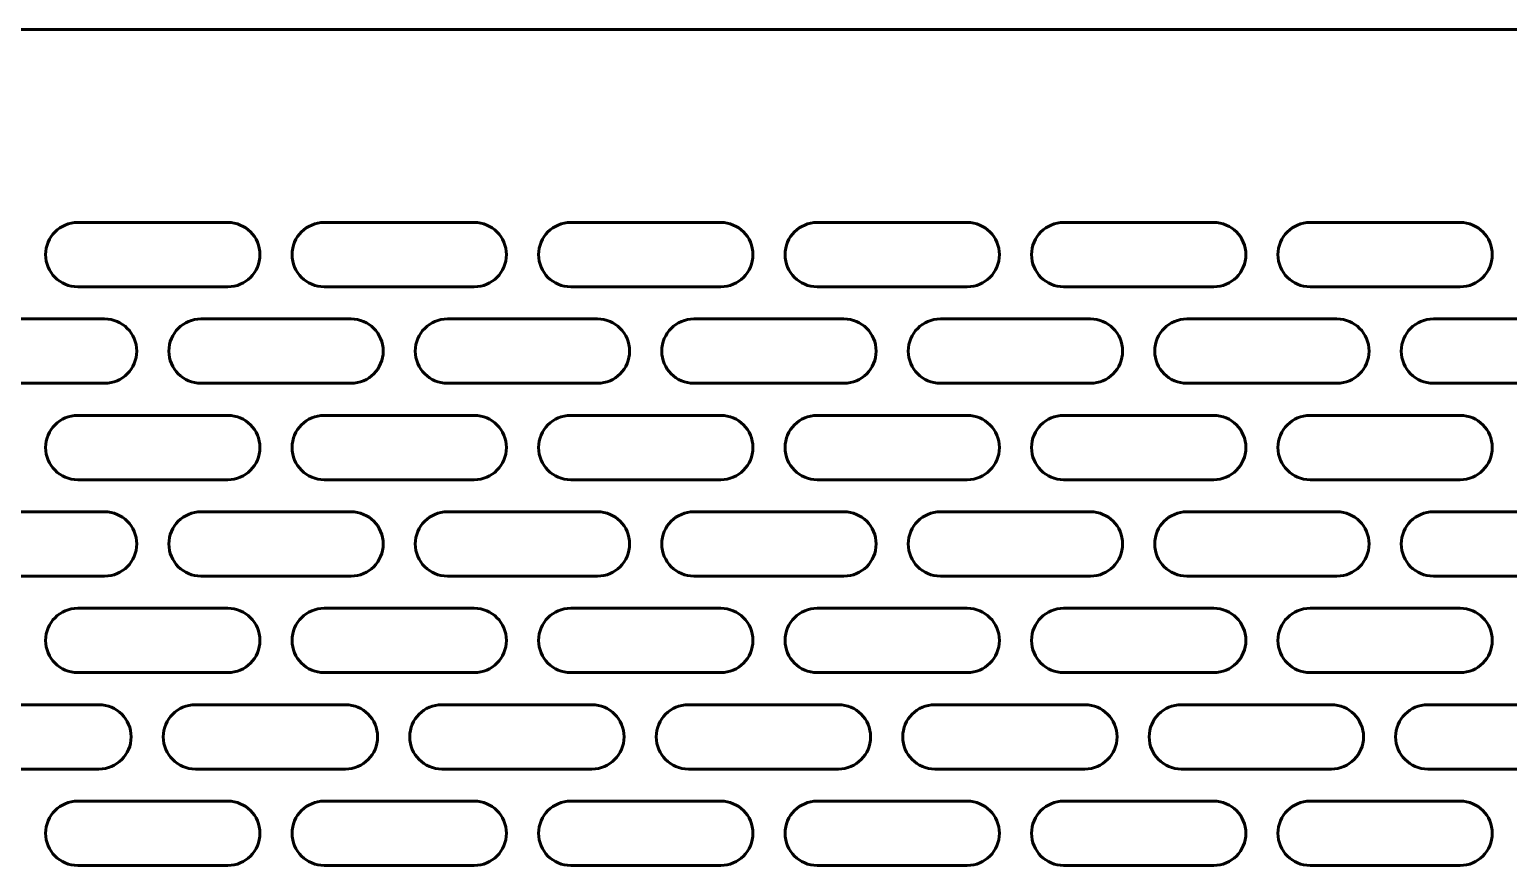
# Model space of a CAD drawing. Header units: millimetres. Extents: x -218 to 987, y 3 to 153.
# Drawn here: x 73.9 to 211.9, y 74.8 to 152.8 of the extents above; entities that cross this region are included whole.
import ezdxf

# ---------------------------------------------------------------- set-up
doc = ezdxf.new("R2010")
doc.units = ezdxf.units.MM
doc.linetypes.add('K5LT_BASIC', pattern=[0])
doc.layers.add('Системный слой', color=7, linetype='Continuous')

# ---------------------------------------------------------------- blocks, each defined once
blk = doc.blocks.new('U0')
at = {"layer": 'Системный слой', "color": 5, "linetype": 'K5LT_BASIC', "lineweight": 60, "true_color": 0x0000ff}
blk.add_line((-218.12, 152.82), (986.88, 152.82), dxfattribs=at)
blk = doc.blocks.new('U19')
at = {"layer": 'Системный слой', "color": 5, "linetype": 'K5LT_BASIC', "lineweight": 60, "true_color": 0x0000ff}
for p, q in [((193.38, 134.82), (207.38, 134.82)), ((207.38, 128.82), (193.38, 128.82))]:
    blk.add_line(p, q, dxfattribs=at)
for centre, start, end in [((193.38, 131.82), 90, 270), ((207.38, 131.82), 270, 90)]:
    blk.add_arc(centre, 3, start, end, dxfattribs=at)
blk = doc.blocks.new('U20')
at = {"layer": 'Системный слой', "color": 5, "linetype": 'K5LT_BASIC', "lineweight": 60, "true_color": 0x0000ff}
for p, q in [((170.38, 134.82), (184.38, 134.82)), ((184.38, 128.82), (170.38, 128.82))]:
    blk.add_line(p, q, dxfattribs=at)
for centre, start, end in [((170.38, 131.82), 90, 270), ((184.38, 131.82), 270, 90)]:
    blk.add_arc(centre, 3, start, end, dxfattribs=at)
blk = doc.blocks.new('U21')
at = {"layer": 'Системный слой', "color": 5, "linetype": 'K5LT_BASIC', "lineweight": 60, "true_color": 0x0000ff}
for p, q in [((147.38, 134.82), (161.38, 134.82)), ((161.38, 128.82), (147.38, 128.82))]:
    blk.add_line(p, q, dxfattribs=at)
for centre, start, end in [((147.38, 131.82), 90, 270), ((161.38, 131.82), 270, 90)]:
    blk.add_arc(centre, 3, start, end, dxfattribs=at)
blk = doc.blocks.new('U22')
at = {"layer": 'Системный слой', "color": 5, "linetype": 'K5LT_BASIC', "lineweight": 60, "true_color": 0x0000ff}
for p, q in [((124.38, 134.82), (138.38, 134.82)), ((138.38, 128.82), (124.38, 128.82))]:
    blk.add_line(p, q, dxfattribs=at)
for centre, start, end in [((124.38, 131.82), 90, 270), ((138.38, 131.82), 270, 90)]:
    blk.add_arc(centre, 3, start, end, dxfattribs=at)
blk = doc.blocks.new('U23')
at = {"layer": 'Системный слой', "color": 5, "linetype": 'K5LT_BASIC', "lineweight": 60, "true_color": 0x0000ff}
for p, q in [((101.38, 134.82), (115.38, 134.82)), ((115.38, 128.82), (101.38, 128.82))]:
    blk.add_line(p, q, dxfattribs=at)
for centre, start, end in [((101.38, 131.82), 90, 270), ((115.38, 131.82), 270, 90)]:
    blk.add_arc(centre, 3, start, end, dxfattribs=at)
blk = doc.blocks.new('U24')
at = {"layer": 'Системный слой', "color": 5, "linetype": 'K5LT_BASIC', "lineweight": 60, "true_color": 0x0000ff}
for p, q in [((78.38, 134.82), (92.38, 134.82)), ((92.38, 128.82), (78.38, 128.82))]:
    blk.add_line(p, q, dxfattribs=at)
for centre, start, end in [((78.38, 131.82), 90, 270), ((92.38, 131.82), 270, 90)]:
    blk.add_arc(centre, 3, start, end, dxfattribs=at)
blk = doc.blocks.new('U101')
at = {"layer": 'Системный слой', "color": 5, "linetype": 'K5LT_BASIC', "lineweight": 60, "true_color": 0x0000ff}
for p, q in [((204.36, 89.82), (218.36, 89.82)), ((218.36, 83.82), (204.36, 83.82))]:
    blk.add_line(p, q, dxfattribs=at)
for centre, start, end in [((204.36, 86.82), 90, 270), ((218.36, 86.82), 270, 90)]:
    blk.add_arc(centre, 3, start, end, dxfattribs=at)
blk = doc.blocks.new('U103')
at = {"layer": 'Системный слой', "color": 5, "linetype": 'K5LT_BASIC', "lineweight": 60, "true_color": 0x0000ff}
for p, q in [((204.88, 107.82), (218.88, 107.82)), ((218.88, 101.82), (204.88, 101.82))]:
    blk.add_line(p, q, dxfattribs=at)
for centre, start, end in [((204.88, 104.82), 90, 270), ((218.88, 104.82), 270, 90)]:
    blk.add_arc(centre, 3, start, end, dxfattribs=at)
blk = doc.blocks.new('U105')
at = {"layer": 'Системный слой', "color": 5, "linetype": 'K5LT_BASIC', "lineweight": 60, "true_color": 0x0000ff}
for p, q in [((204.88, 125.82), (218.88, 125.82)), ((218.88, 119.82), (204.88, 119.82))]:
    blk.add_line(p, q, dxfattribs=at)
for centre, start, end in [((204.88, 122.82), 90, 270), ((218.88, 122.82), 270, 90)]:
    blk.add_arc(centre, 3, start, end, dxfattribs=at)
blk = doc.blocks.new('U106')
at = {"layer": 'Системный слой', "color": 5, "linetype": 'K5LT_BASIC', "lineweight": 60, "true_color": 0x0000ff}
for p, q in [((193.38, 80.82), (207.38, 80.82)), ((207.38, 74.82), (193.38, 74.82))]:
    blk.add_line(p, q, dxfattribs=at)
for centre, start, end in [((193.38, 77.82), 90, 270), ((207.38, 77.82), 270, 90)]:
    blk.add_arc(centre, 3, start, end, dxfattribs=at)
blk = doc.blocks.new('U107')
at = {"layer": 'Системный слой', "color": 5, "linetype": 'K5LT_BASIC', "lineweight": 60, "true_color": 0x0000ff}
for p, q in [((193.38, 98.82), (207.38, 98.82)), ((207.38, 92.82), (193.38, 92.82))]:
    blk.add_line(p, q, dxfattribs=at)
for centre, start, end in [((193.38, 95.82), 90, 270), ((207.38, 95.82), 270, 90)]:
    blk.add_arc(centre, 3, start, end, dxfattribs=at)
blk = doc.blocks.new('U108')
at = {"layer": 'Системный слой', "color": 5, "linetype": 'K5LT_BASIC', "lineweight": 60, "true_color": 0x0000ff}
for p, q in [((193.38, 116.82), (207.38, 116.82)), ((207.38, 110.82), (193.38, 110.82))]:
    blk.add_line(p, q, dxfattribs=at)
for centre, start, end in [((193.38, 113.82), 90, 270), ((207.38, 113.82), 270, 90)]:
    blk.add_arc(centre, 3, start, end, dxfattribs=at)
blk = doc.blocks.new('U109')
at = {"layer": 'Системный слой', "color": 5, "linetype": 'K5LT_BASIC', "lineweight": 60, "true_color": 0x0000ff}
for p, q in [((193.38, 80.82), (207.38, 80.82)), ((207.38, 74.82), (193.38, 74.82))]:
    blk.add_line(p, q, dxfattribs=at)
for centre, start, end in [((193.38, 77.82), 90, 270), ((207.38, 77.82), 270, 90)]:
    blk.add_arc(centre, 3, start, end, dxfattribs=at)
blk = doc.blocks.new('U110')
at = {"layer": 'Системный слой', "color": 5, "linetype": 'K5LT_BASIC', "lineweight": 60, "true_color": 0x0000ff}
for p, q in [((181.36, 89.82), (195.36, 89.82)), ((195.36, 83.82), (181.36, 83.82))]:
    blk.add_line(p, q, dxfattribs=at)
for centre, start, end in [((181.36, 86.82), 90, 270), ((195.36, 86.82), 270, 90)]:
    blk.add_arc(centre, 3, start, end, dxfattribs=at)
blk = doc.blocks.new('U111')
at = {"layer": 'Системный слой', "color": 5, "linetype": 'K5LT_BASIC', "lineweight": 60, "true_color": 0x0000ff}
for p, q in [((193.38, 98.82), (207.38, 98.82)), ((207.38, 92.82), (193.38, 92.82))]:
    blk.add_line(p, q, dxfattribs=at)
for centre, start, end in [((193.38, 95.82), 90, 270), ((207.38, 95.82), 270, 90)]:
    blk.add_arc(centre, 3, start, end, dxfattribs=at)
blk = doc.blocks.new('U112')
at = {"layer": 'Системный слой', "color": 5, "linetype": 'K5LT_BASIC', "lineweight": 60, "true_color": 0x0000ff}
for p, q in [((181.88, 107.82), (195.88, 107.82)), ((195.88, 101.82), (181.88, 101.82))]:
    blk.add_line(p, q, dxfattribs=at)
for centre, start, end in [((181.88, 104.82), 90, 270), ((195.88, 104.82), 270, 90)]:
    blk.add_arc(centre, 3, start, end, dxfattribs=at)
blk = doc.blocks.new('U113')
at = {"layer": 'Системный слой', "color": 5, "linetype": 'K5LT_BASIC', "lineweight": 60, "true_color": 0x0000ff}
for p, q in [((193.38, 116.82), (207.38, 116.82)), ((207.38, 110.82), (193.38, 110.82))]:
    blk.add_line(p, q, dxfattribs=at)
for centre, start, end in [((193.38, 113.82), 90, 270), ((207.38, 113.82), 270, 90)]:
    blk.add_arc(centre, 3, start, end, dxfattribs=at)
blk = doc.blocks.new('U114')
at = {"layer": 'Системный слой', "color": 5, "linetype": 'K5LT_BASIC', "lineweight": 60, "true_color": 0x0000ff}
for p, q in [((181.88, 125.82), (195.88, 125.82)), ((195.88, 119.82), (181.88, 119.82))]:
    blk.add_line(p, q, dxfattribs=at)
for centre, start, end in [((181.88, 122.82), 90, 270), ((195.88, 122.82), 270, 90)]:
    blk.add_arc(centre, 3, start, end, dxfattribs=at)
blk = doc.blocks.new('U115')
at = {"layer": 'Системный слой', "color": 5, "linetype": 'K5LT_BASIC', "lineweight": 60, "true_color": 0x0000ff}
for p, q in [((170.38, 80.82), (184.38, 80.82)), ((184.38, 74.82), (170.38, 74.82))]:
    blk.add_line(p, q, dxfattribs=at)
for centre, start, end in [((170.38, 77.82), 90, 270), ((184.38, 77.82), 270, 90)]:
    blk.add_arc(centre, 3, start, end, dxfattribs=at)
blk = doc.blocks.new('U116')
at = {"layer": 'Системный слой', "color": 5, "linetype": 'K5LT_BASIC', "lineweight": 60, "true_color": 0x0000ff}
for p, q in [((170.38, 98.82), (184.38, 98.82)), ((184.38, 92.82), (170.38, 92.82))]:
    blk.add_line(p, q, dxfattribs=at)
for centre, start, end in [((170.38, 95.82), 90, 270), ((184.38, 95.82), 270, 90)]:
    blk.add_arc(centre, 3, start, end, dxfattribs=at)
blk = doc.blocks.new('U117')
at = {"layer": 'Системный слой', "color": 5, "linetype": 'K5LT_BASIC', "lineweight": 60, "true_color": 0x0000ff}
for p, q in [((170.38, 116.82), (184.38, 116.82)), ((184.38, 110.82), (170.38, 110.82))]:
    blk.add_line(p, q, dxfattribs=at)
for centre, start, end in [((170.38, 113.82), 90, 270), ((184.38, 113.82), 270, 90)]:
    blk.add_arc(centre, 3, start, end, dxfattribs=at)
blk = doc.blocks.new('U118')
at = {"layer": 'Системный слой', "color": 5, "linetype": 'K5LT_BASIC', "lineweight": 60, "true_color": 0x0000ff}
for p, q in [((170.38, 80.82), (184.38, 80.82)), ((184.38, 74.82), (170.38, 74.82))]:
    blk.add_line(p, q, dxfattribs=at)
for centre, start, end in [((170.38, 77.82), 90, 270), ((184.38, 77.82), 270, 90)]:
    blk.add_arc(centre, 3, start, end, dxfattribs=at)
blk = doc.blocks.new('U119')
at = {"layer": 'Системный слой', "color": 5, "linetype": 'K5LT_BASIC', "lineweight": 60, "true_color": 0x0000ff}
for p, q in [((158.36, 89.82), (172.36, 89.82)), ((172.36, 83.82), (158.36, 83.82))]:
    blk.add_line(p, q, dxfattribs=at)
for centre, start, end in [((158.36, 86.82), 90, 270), ((172.36, 86.82), 270, 90)]:
    blk.add_arc(centre, 3, start, end, dxfattribs=at)
blk = doc.blocks.new('U120')
at = {"layer": 'Системный слой', "color": 5, "linetype": 'K5LT_BASIC', "lineweight": 60, "true_color": 0x0000ff}
for p, q in [((170.38, 98.82), (184.38, 98.82)), ((184.38, 92.82), (170.38, 92.82))]:
    blk.add_line(p, q, dxfattribs=at)
for centre, start, end in [((170.38, 95.82), 90, 270), ((184.38, 95.82), 270, 90)]:
    blk.add_arc(centre, 3, start, end, dxfattribs=at)
blk = doc.blocks.new('U121')
at = {"layer": 'Системный слой', "color": 5, "linetype": 'K5LT_BASIC', "lineweight": 60, "true_color": 0x0000ff}
for p, q in [((158.88, 107.82), (172.88, 107.82)), ((172.88, 101.82), (158.88, 101.82))]:
    blk.add_line(p, q, dxfattribs=at)
for centre, start, end in [((158.88, 104.82), 90, 270), ((172.88, 104.82), 270, 90)]:
    blk.add_arc(centre, 3, start, end, dxfattribs=at)
blk = doc.blocks.new('U122')
at = {"layer": 'Системный слой', "color": 5, "linetype": 'K5LT_BASIC', "lineweight": 60, "true_color": 0x0000ff}
for p, q in [((170.38, 116.82), (184.38, 116.82)), ((184.38, 110.82), (170.38, 110.82))]:
    blk.add_line(p, q, dxfattribs=at)
for centre, start, end in [((170.38, 113.82), 90, 270), ((184.38, 113.82), 270, 90)]:
    blk.add_arc(centre, 3, start, end, dxfattribs=at)
blk = doc.blocks.new('U123')
at = {"layer": 'Системный слой', "color": 5, "linetype": 'K5LT_BASIC', "lineweight": 60, "true_color": 0x0000ff}
for p, q in [((158.88, 125.82), (172.88, 125.82)), ((172.88, 119.82), (158.88, 119.82))]:
    blk.add_line(p, q, dxfattribs=at)
for centre, start, end in [((158.88, 122.82), 90, 270), ((172.88, 122.82), 270, 90)]:
    blk.add_arc(centre, 3, start, end, dxfattribs=at)
blk = doc.blocks.new('U124')
at = {"layer": 'Системный слой', "color": 5, "linetype": 'K5LT_BASIC', "lineweight": 60, "true_color": 0x0000ff}
for p, q in [((147.38, 80.82), (161.38, 80.82)), ((161.38, 74.82), (147.38, 74.82))]:
    blk.add_line(p, q, dxfattribs=at)
for centre, start, end in [((147.38, 77.82), 90, 270), ((161.38, 77.82), 270, 90)]:
    blk.add_arc(centre, 3, start, end, dxfattribs=at)
blk = doc.blocks.new('U125')
at = {"layer": 'Системный слой', "color": 5, "linetype": 'K5LT_BASIC', "lineweight": 60, "true_color": 0x0000ff}
for p, q in [((147.38, 98.82), (161.38, 98.82)), ((161.38, 92.82), (147.38, 92.82))]:
    blk.add_line(p, q, dxfattribs=at)
for centre, start, end in [((147.38, 95.82), 90, 270), ((161.38, 95.82), 270, 90)]:
    blk.add_arc(centre, 3, start, end, dxfattribs=at)
blk = doc.blocks.new('U126')
at = {"layer": 'Системный слой', "color": 5, "linetype": 'K5LT_BASIC', "lineweight": 60, "true_color": 0x0000ff}
for p, q in [((147.38, 116.82), (161.38, 116.82)), ((161.38, 110.82), (147.38, 110.82))]:
    blk.add_line(p, q, dxfattribs=at)
for centre, start, end in [((147.38, 113.82), 90, 270), ((161.38, 113.82), 270, 90)]:
    blk.add_arc(centre, 3, start, end, dxfattribs=at)
blk = doc.blocks.new('U127')
at = {"layer": 'Системный слой', "color": 5, "linetype": 'K5LT_BASIC', "lineweight": 60, "true_color": 0x0000ff}
for p, q in [((147.38, 80.82), (161.38, 80.82)), ((161.38, 74.82), (147.38, 74.82))]:
    blk.add_line(p, q, dxfattribs=at)
for centre, start, end in [((147.38, 77.82), 90, 270), ((161.38, 77.82), 270, 90)]:
    blk.add_arc(centre, 3, start, end, dxfattribs=at)
blk = doc.blocks.new('U128')
at = {"layer": 'Системный слой', "color": 5, "linetype": 'K5LT_BASIC', "lineweight": 60, "true_color": 0x0000ff}
for p, q in [((135.36, 89.82), (149.36, 89.82)), ((149.36, 83.82), (135.36, 83.82))]:
    blk.add_line(p, q, dxfattribs=at)
for centre, start, end in [((135.36, 86.82), 90, 270), ((149.36, 86.82), 270, 90)]:
    blk.add_arc(centre, 3, start, end, dxfattribs=at)
blk = doc.blocks.new('U129')
at = {"layer": 'Системный слой', "color": 5, "linetype": 'K5LT_BASIC', "lineweight": 60, "true_color": 0x0000ff}
for p, q in [((147.38, 98.82), (161.38, 98.82)), ((161.38, 92.82), (147.38, 92.82))]:
    blk.add_line(p, q, dxfattribs=at)
for centre, start, end in [((147.38, 95.82), 90, 270), ((161.38, 95.82), 270, 90)]:
    blk.add_arc(centre, 3, start, end, dxfattribs=at)
blk = doc.blocks.new('U130')
at = {"layer": 'Системный слой', "color": 5, "linetype": 'K5LT_BASIC', "lineweight": 60, "true_color": 0x0000ff}
for p, q in [((135.88, 107.82), (149.88, 107.82)), ((149.88, 101.82), (135.88, 101.82))]:
    blk.add_line(p, q, dxfattribs=at)
for centre, start, end in [((135.88, 104.82), 90, 270), ((149.88, 104.82), 270, 90)]:
    blk.add_arc(centre, 3, start, end, dxfattribs=at)
blk = doc.blocks.new('U131')
at = {"layer": 'Системный слой', "color": 5, "linetype": 'K5LT_BASIC', "lineweight": 60, "true_color": 0x0000ff}
for p, q in [((147.38, 116.82), (161.38, 116.82)), ((161.38, 110.82), (147.38, 110.82))]:
    blk.add_line(p, q, dxfattribs=at)
for centre, start, end in [((147.38, 113.82), 90, 270), ((161.38, 113.82), 270, 90)]:
    blk.add_arc(centre, 3, start, end, dxfattribs=at)
blk = doc.blocks.new('U132')
at = {"layer": 'Системный слой', "color": 5, "linetype": 'K5LT_BASIC', "lineweight": 60, "true_color": 0x0000ff}
for p, q in [((135.88, 125.82), (149.88, 125.82)), ((149.88, 119.82), (135.88, 119.82))]:
    blk.add_line(p, q, dxfattribs=at)
for centre, start, end in [((135.88, 122.82), 90, 270), ((149.88, 122.82), 270, 90)]:
    blk.add_arc(centre, 3, start, end, dxfattribs=at)
blk = doc.blocks.new('U133')
at = {"layer": 'Системный слой', "color": 5, "linetype": 'K5LT_BASIC', "lineweight": 60, "true_color": 0x0000ff}
for p, q in [((124.38, 80.82), (138.38, 80.82)), ((138.38, 74.82), (124.38, 74.82))]:
    blk.add_line(p, q, dxfattribs=at)
for centre, start, end in [((124.38, 77.82), 90, 270), ((138.38, 77.82), 270, 90)]:
    blk.add_arc(centre, 3, start, end, dxfattribs=at)
blk = doc.blocks.new('U134')
at = {"layer": 'Системный слой', "color": 5, "linetype": 'K5LT_BASIC', "lineweight": 60, "true_color": 0x0000ff}
for p, q in [((124.38, 98.82), (138.38, 98.82)), ((138.38, 92.82), (124.38, 92.82))]:
    blk.add_line(p, q, dxfattribs=at)
for centre, start, end in [((124.38, 95.82), 90, 270), ((138.38, 95.82), 270, 90)]:
    blk.add_arc(centre, 3, start, end, dxfattribs=at)
blk = doc.blocks.new('U135')
at = {"layer": 'Системный слой', "color": 5, "linetype": 'K5LT_BASIC', "lineweight": 60, "true_color": 0x0000ff}
for p, q in [((124.38, 116.82), (138.38, 116.82)), ((138.38, 110.82), (124.38, 110.82))]:
    blk.add_line(p, q, dxfattribs=at)
for centre, start, end in [((124.38, 113.82), 90, 270), ((138.38, 113.82), 270, 90)]:
    blk.add_arc(centre, 3, start, end, dxfattribs=at)
blk = doc.blocks.new('U136')
at = {"layer": 'Системный слой', "color": 5, "linetype": 'K5LT_BASIC', "lineweight": 60, "true_color": 0x0000ff}
for p, q in [((124.38, 80.82), (138.38, 80.82)), ((138.38, 74.82), (124.38, 74.82))]:
    blk.add_line(p, q, dxfattribs=at)
for centre, start, end in [((124.38, 77.82), 90, 270), ((138.38, 77.82), 270, 90)]:
    blk.add_arc(centre, 3, start, end, dxfattribs=at)
blk = doc.blocks.new('U137')
at = {"layer": 'Системный слой', "color": 5, "linetype": 'K5LT_BASIC', "lineweight": 60, "true_color": 0x0000ff}
for p, q in [((112.36, 89.82), (126.36, 89.82)), ((126.36, 83.82), (112.36, 83.82))]:
    blk.add_line(p, q, dxfattribs=at)
for centre, start, end in [((112.36, 86.82), 90, 270), ((126.36, 86.82), 270, 90)]:
    blk.add_arc(centre, 3, start, end, dxfattribs=at)
blk = doc.blocks.new('U138')
at = {"layer": 'Системный слой', "color": 5, "linetype": 'K5LT_BASIC', "lineweight": 60, "true_color": 0x0000ff}
for p, q in [((124.38, 98.82), (138.38, 98.82)), ((138.38, 92.82), (124.38, 92.82))]:
    blk.add_line(p, q, dxfattribs=at)
for centre, start, end in [((124.38, 95.82), 90, 270), ((138.38, 95.82), 270, 90)]:
    blk.add_arc(centre, 3, start, end, dxfattribs=at)
blk = doc.blocks.new('U139')
at = {"layer": 'Системный слой', "color": 5, "linetype": 'K5LT_BASIC', "lineweight": 60, "true_color": 0x0000ff}
for p, q in [((112.88, 107.82), (126.88, 107.82)), ((126.88, 101.82), (112.88, 101.82))]:
    blk.add_line(p, q, dxfattribs=at)
for centre, start, end in [((112.88, 104.82), 90, 270), ((126.88, 104.82), 270, 90)]:
    blk.add_arc(centre, 3, start, end, dxfattribs=at)
blk = doc.blocks.new('U140')
at = {"layer": 'Системный слой', "color": 5, "linetype": 'K5LT_BASIC', "lineweight": 60, "true_color": 0x0000ff}
for p, q in [((124.38, 116.82), (138.38, 116.82)), ((138.38, 110.82), (124.38, 110.82))]:
    blk.add_line(p, q, dxfattribs=at)
for centre, start, end in [((124.38, 113.82), 90, 270), ((138.38, 113.82), 270, 90)]:
    blk.add_arc(centre, 3, start, end, dxfattribs=at)
blk = doc.blocks.new('U141')
at = {"layer": 'Системный слой', "color": 5, "linetype": 'K5LT_BASIC', "lineweight": 60, "true_color": 0x0000ff}
for p, q in [((112.88, 125.82), (126.88, 125.82)), ((126.88, 119.82), (112.88, 119.82))]:
    blk.add_line(p, q, dxfattribs=at)
for centre, start, end in [((112.88, 122.82), 90, 270), ((126.88, 122.82), 270, 90)]:
    blk.add_arc(centre, 3, start, end, dxfattribs=at)
blk = doc.blocks.new('U142')
at = {"layer": 'Системный слой', "color": 5, "linetype": 'K5LT_BASIC', "lineweight": 60, "true_color": 0x0000ff}
for p, q in [((101.38, 80.82), (115.38, 80.82)), ((115.38, 74.82), (101.38, 74.82))]:
    blk.add_line(p, q, dxfattribs=at)
for centre, start, end in [((101.38, 77.82), 90, 270), ((115.38, 77.82), 270, 90)]:
    blk.add_arc(centre, 3, start, end, dxfattribs=at)
blk = doc.blocks.new('U143')
at = {"layer": 'Системный слой', "color": 5, "linetype": 'K5LT_BASIC', "lineweight": 60, "true_color": 0x0000ff}
for p, q in [((101.38, 98.82), (115.38, 98.82)), ((115.38, 92.82), (101.38, 92.82))]:
    blk.add_line(p, q, dxfattribs=at)
for centre, start, end in [((101.38, 95.82), 90, 270), ((115.38, 95.82), 270, 90)]:
    blk.add_arc(centre, 3, start, end, dxfattribs=at)
blk = doc.blocks.new('U144')
at = {"layer": 'Системный слой', "color": 5, "linetype": 'K5LT_BASIC', "lineweight": 60, "true_color": 0x0000ff}
for p, q in [((101.38, 116.82), (115.38, 116.82)), ((115.38, 110.82), (101.38, 110.82))]:
    blk.add_line(p, q, dxfattribs=at)
for centre, start, end in [((101.38, 113.82), 90, 270), ((115.38, 113.82), 270, 90)]:
    blk.add_arc(centre, 3, start, end, dxfattribs=at)
blk = doc.blocks.new('U145')
at = {"layer": 'Системный слой', "color": 5, "linetype": 'K5LT_BASIC', "lineweight": 60, "true_color": 0x0000ff}
for p, q in [((101.38, 80.82), (115.38, 80.82)), ((115.38, 74.82), (101.38, 74.82))]:
    blk.add_line(p, q, dxfattribs=at)
for centre, start, end in [((101.38, 77.82), 90, 270), ((115.38, 77.82), 270, 90)]:
    blk.add_arc(centre, 3, start, end, dxfattribs=at)
blk = doc.blocks.new('U146')
at = {"layer": 'Системный слой', "color": 5, "linetype": 'K5LT_BASIC', "lineweight": 60, "true_color": 0x0000ff}
for p, q in [((89.36, 89.82), (103.36, 89.82)), ((103.36, 83.82), (89.36, 83.82))]:
    blk.add_line(p, q, dxfattribs=at)
for centre, start, end in [((89.36, 86.82), 90, 270), ((103.36, 86.82), 270, 90)]:
    blk.add_arc(centre, 3, start, end, dxfattribs=at)
blk = doc.blocks.new('U147')
at = {"layer": 'Системный слой', "color": 5, "linetype": 'K5LT_BASIC', "lineweight": 60, "true_color": 0x0000ff}
for p, q in [((101.38, 98.82), (115.38, 98.82)), ((115.38, 92.82), (101.38, 92.82))]:
    blk.add_line(p, q, dxfattribs=at)
for centre, start, end in [((101.38, 95.82), 90, 270), ((115.38, 95.82), 270, 90)]:
    blk.add_arc(centre, 3, start, end, dxfattribs=at)
blk = doc.blocks.new('U148')
at = {"layer": 'Системный слой', "color": 5, "linetype": 'K5LT_BASIC', "lineweight": 60, "true_color": 0x0000ff}
for p, q in [((89.88, 107.82), (103.88, 107.82)), ((103.88, 101.82), (89.88, 101.82))]:
    blk.add_line(p, q, dxfattribs=at)
for centre, start, end in [((89.88, 104.82), 90, 270), ((103.88, 104.82), 270, 90)]:
    blk.add_arc(centre, 3, start, end, dxfattribs=at)
blk = doc.blocks.new('U149')
at = {"layer": 'Системный слой', "color": 5, "linetype": 'K5LT_BASIC', "lineweight": 60, "true_color": 0x0000ff}
for p, q in [((101.38, 116.82), (115.38, 116.82)), ((115.38, 110.82), (101.38, 110.82))]:
    blk.add_line(p, q, dxfattribs=at)
for centre, start, end in [((101.38, 113.82), 90, 270), ((115.38, 113.82), 270, 90)]:
    blk.add_arc(centre, 3, start, end, dxfattribs=at)
blk = doc.blocks.new('U150')
at = {"layer": 'Системный слой', "color": 5, "linetype": 'K5LT_BASIC', "lineweight": 60, "true_color": 0x0000ff}
for p, q in [((89.88, 125.82), (103.88, 125.82)), ((103.88, 119.82), (89.88, 119.82))]:
    blk.add_line(p, q, dxfattribs=at)
for centre, start, end in [((89.88, 122.82), 90, 270), ((103.88, 122.82), 270, 90)]:
    blk.add_arc(centre, 3, start, end, dxfattribs=at)
blk = doc.blocks.new('U151')
at = {"layer": 'Системный слой', "color": 5, "linetype": 'K5LT_BASIC', "lineweight": 60, "true_color": 0x0000ff}
for p, q in [((78.38, 80.82), (92.38, 80.82)), ((92.38, 74.82), (78.38, 74.82))]:
    blk.add_line(p, q, dxfattribs=at)
for centre, start, end in [((78.38, 77.82), 90, 270), ((92.38, 77.82), 270, 90)]:
    blk.add_arc(centre, 3, start, end, dxfattribs=at)
blk = doc.blocks.new('U152')
at = {"layer": 'Системный слой', "color": 5, "linetype": 'K5LT_BASIC', "lineweight": 60, "true_color": 0x0000ff}
for p, q in [((78.38, 98.82), (92.38, 98.82)), ((92.38, 92.82), (78.38, 92.82))]:
    blk.add_line(p, q, dxfattribs=at)
for centre, start, end in [((78.38, 95.82), 90, 270), ((92.38, 95.82), 270, 90)]:
    blk.add_arc(centre, 3, start, end, dxfattribs=at)
blk = doc.blocks.new('U153')
at = {"layer": 'Системный слой', "color": 5, "linetype": 'K5LT_BASIC', "lineweight": 60, "true_color": 0x0000ff}
for p, q in [((78.38, 116.82), (92.38, 116.82)), ((92.38, 110.82), (78.38, 110.82))]:
    blk.add_line(p, q, dxfattribs=at)
for centre, start, end in [((78.38, 113.82), 90, 270), ((92.38, 113.82), 270, 90)]:
    blk.add_arc(centre, 3, start, end, dxfattribs=at)
blk = doc.blocks.new('U154')
at = {"layer": 'Системный слой', "color": 5, "linetype": 'K5LT_BASIC', "lineweight": 60, "true_color": 0x0000ff}
for p, q in [((78.38, 80.82), (92.38, 80.82)), ((92.38, 74.82), (78.38, 74.82))]:
    blk.add_line(p, q, dxfattribs=at)
for centre, start, end in [((78.38, 77.82), 90, 270), ((92.38, 77.82), 270, 90)]:
    blk.add_arc(centre, 3, start, end, dxfattribs=at)
blk = doc.blocks.new('U155')
at = {"layer": 'Системный слой', "color": 5, "linetype": 'K5LT_BASIC', "lineweight": 60, "true_color": 0x0000ff}
for p, q in [((66.36, 89.82), (80.36, 89.82)), ((80.36, 83.82), (66.36, 83.82))]:
    blk.add_line(p, q, dxfattribs=at)
for centre, start, end in [((66.36, 86.82), 90, 270), ((80.36, 86.82), 270, 90)]:
    blk.add_arc(centre, 3, start, end, dxfattribs=at)
blk = doc.blocks.new('U156')
at = {"layer": 'Системный слой', "color": 5, "linetype": 'K5LT_BASIC', "lineweight": 60, "true_color": 0x0000ff}
for p, q in [((78.38, 98.82), (92.38, 98.82)), ((92.38, 92.82), (78.38, 92.82))]:
    blk.add_line(p, q, dxfattribs=at)
for centre, start, end in [((78.38, 95.82), 90, 270), ((92.38, 95.82), 270, 90)]:
    blk.add_arc(centre, 3, start, end, dxfattribs=at)
blk = doc.blocks.new('U157')
at = {"layer": 'Системный слой', "color": 5, "linetype": 'K5LT_BASIC', "lineweight": 60, "true_color": 0x0000ff}
for p, q in [((66.88, 107.82), (80.88, 107.82)), ((80.88, 101.82), (66.88, 101.82))]:
    blk.add_line(p, q, dxfattribs=at)
for centre, start, end in [((66.88, 104.82), 90, 270), ((80.88, 104.82), 270, 90)]:
    blk.add_arc(centre, 3, start, end, dxfattribs=at)
blk = doc.blocks.new('U158')
at = {"layer": 'Системный слой', "color": 5, "linetype": 'K5LT_BASIC', "lineweight": 60, "true_color": 0x0000ff}
for p, q in [((78.38, 116.82), (92.38, 116.82)), ((92.38, 110.82), (78.38, 110.82))]:
    blk.add_line(p, q, dxfattribs=at)
for centre, start, end in [((78.38, 113.82), 90, 270), ((92.38, 113.82), 270, 90)]:
    blk.add_arc(centre, 3, start, end, dxfattribs=at)
blk = doc.blocks.new('U159')
at = {"layer": 'Системный слой', "color": 5, "linetype": 'K5LT_BASIC', "lineweight": 60, "true_color": 0x0000ff}
for p, q in [((66.88, 125.82), (80.88, 125.82)), ((80.88, 119.82), (66.88, 119.82))]:
    blk.add_line(p, q, dxfattribs=at)
for centre, start, end in [((66.88, 122.82), 90, 270), ((80.88, 122.82), 270, 90)]:
    blk.add_arc(centre, 3, start, end, dxfattribs=at)
blk = doc.blocks.new('U656')
at = {"layer": 'Системный слой', "color": 5, "linetype": 'K5LT_BASIC', "lineweight": 60, "true_color": 0x0000ff}
for p, q in [((207.38, 80.82), (193.38, 80.82)), ((193.38, 74.82), (207.38, 74.82))]:
    blk.add_line(p, q, dxfattribs=at)
for centre, start, end in [((193.38, 77.82), 90, 270), ((207.38, 77.82), 270, 90)]:
    blk.add_arc(centre, 3, start, end, dxfattribs=at)
blk = doc.blocks.new('U659')
at = {"layer": 'Системный слой', "color": 5, "linetype": 'K5LT_BASIC', "lineweight": 60, "true_color": 0x0000ff}
for p, q in [((207.38, 80.82), (193.38, 80.82)), ((193.38, 74.82), (207.38, 74.82))]:
    blk.add_line(p, q, dxfattribs=at)
for centre, start, end in [((193.38, 77.82), 90, 270), ((207.38, 77.82), 270, 90)]:
    blk.add_arc(centre, 3, start, end, dxfattribs=at)
blk = doc.blocks.new('U665')
at = {"layer": 'Системный слой', "color": 5, "linetype": 'K5LT_BASIC', "lineweight": 60, "true_color": 0x0000ff}
for p, q in [((184.38, 80.82), (170.38, 80.82)), ((170.38, 74.82), (184.38, 74.82))]:
    blk.add_line(p, q, dxfattribs=at)
for centre, start, end in [((170.38, 77.82), 90, 270), ((184.38, 77.82), 270, 90)]:
    blk.add_arc(centre, 3, start, end, dxfattribs=at)
blk = doc.blocks.new('U668')
at = {"layer": 'Системный слой', "color": 5, "linetype": 'K5LT_BASIC', "lineweight": 60, "true_color": 0x0000ff}
for p, q in [((184.38, 80.82), (170.38, 80.82)), ((170.38, 74.82), (184.38, 74.82))]:
    blk.add_line(p, q, dxfattribs=at)
for centre, start, end in [((170.38, 77.82), 90, 270), ((184.38, 77.82), 270, 90)]:
    blk.add_arc(centre, 3, start, end, dxfattribs=at)
blk = doc.blocks.new('U674')
at = {"layer": 'Системный слой', "color": 5, "linetype": 'K5LT_BASIC', "lineweight": 60, "true_color": 0x0000ff}
for p, q in [((161.38, 80.82), (147.38, 80.82)), ((147.38, 74.82), (161.38, 74.82))]:
    blk.add_line(p, q, dxfattribs=at)
for centre, start, end in [((147.38, 77.82), 90, 270), ((161.38, 77.82), 270, 90)]:
    blk.add_arc(centre, 3, start, end, dxfattribs=at)
blk = doc.blocks.new('U677')
at = {"layer": 'Системный слой', "color": 5, "linetype": 'K5LT_BASIC', "lineweight": 60, "true_color": 0x0000ff}
for p, q in [((161.38, 80.82), (147.38, 80.82)), ((147.38, 74.82), (161.38, 74.82))]:
    blk.add_line(p, q, dxfattribs=at)
for centre, start, end in [((147.38, 77.82), 90, 270), ((161.38, 77.82), 270, 90)]:
    blk.add_arc(centre, 3, start, end, dxfattribs=at)
blk = doc.blocks.new('U683')
at = {"layer": 'Системный слой', "color": 5, "linetype": 'K5LT_BASIC', "lineweight": 60, "true_color": 0x0000ff}
for p, q in [((138.38, 80.82), (124.38, 80.82)), ((124.38, 74.82), (138.38, 74.82))]:
    blk.add_line(p, q, dxfattribs=at)
for centre, start, end in [((124.38, 77.82), 90, 270), ((138.38, 77.82), 270, 90)]:
    blk.add_arc(centre, 3, start, end, dxfattribs=at)
blk = doc.blocks.new('U686')
at = {"layer": 'Системный слой', "color": 5, "linetype": 'K5LT_BASIC', "lineweight": 60, "true_color": 0x0000ff}
for p, q in [((138.38, 80.82), (124.38, 80.82)), ((124.38, 74.82), (138.38, 74.82))]:
    blk.add_line(p, q, dxfattribs=at)
for centre, start, end in [((124.38, 77.82), 90, 270), ((138.38, 77.82), 270, 90)]:
    blk.add_arc(centre, 3, start, end, dxfattribs=at)
blk = doc.blocks.new('U692')
at = {"layer": 'Системный слой', "color": 5, "linetype": 'K5LT_BASIC', "lineweight": 60, "true_color": 0x0000ff}
for p, q in [((115.38, 80.82), (101.38, 80.82)), ((101.38, 74.82), (115.38, 74.82))]:
    blk.add_line(p, q, dxfattribs=at)
for centre, start, end in [((101.38, 77.82), 90, 270), ((115.38, 77.82), 270, 90)]:
    blk.add_arc(centre, 3, start, end, dxfattribs=at)
blk = doc.blocks.new('U695')
at = {"layer": 'Системный слой', "color": 5, "linetype": 'K5LT_BASIC', "lineweight": 60, "true_color": 0x0000ff}
for p, q in [((115.38, 80.82), (101.38, 80.82)), ((101.38, 74.82), (115.38, 74.82))]:
    blk.add_line(p, q, dxfattribs=at)
for centre, start, end in [((101.38, 77.82), 90, 270), ((115.38, 77.82), 270, 90)]:
    blk.add_arc(centre, 3, start, end, dxfattribs=at)
blk = doc.blocks.new('U701')
at = {"layer": 'Системный слой', "color": 5, "linetype": 'K5LT_BASIC', "lineweight": 60, "true_color": 0x0000ff}
for p, q in [((92.38, 80.82), (78.38, 80.82)), ((78.38, 74.82), (92.38, 74.82))]:
    blk.add_line(p, q, dxfattribs=at)
for centre, start, end in [((78.38, 77.82), 90, 270), ((92.38, 77.82), 270, 90)]:
    blk.add_arc(centre, 3, start, end, dxfattribs=at)
blk = doc.blocks.new('U704')
at = {"layer": 'Системный слой', "color": 5, "linetype": 'K5LT_BASIC', "lineweight": 60, "true_color": 0x0000ff}
for p, q in [((92.38, 80.82), (78.38, 80.82)), ((78.38, 74.82), (92.38, 74.82))]:
    blk.add_line(p, q, dxfattribs=at)
for centre, start, end in [((78.38, 77.82), 90, 270), ((92.38, 77.82), 270, 90)]:
    blk.add_arc(centre, 3, start, end, dxfattribs=at)

msp = doc.modelspace()

# ---------------------------------------------------------------- block references
at = {"layer": 'Системный слой'}
for name in ['U0', 'U24', 'U23', 'U22', 'U21', 'U20', 'U19', 'U159', 'U150', 'U141', 'U132', 'U123', 'U114', 'U105', 'U153', 'U158', 'U144', 'U149', 'U135', 'U140', 'U126', 'U131', 'U117', 'U122', 'U108', 'U113', 'U157', 'U148', 'U139', 'U130', 'U121', 'U112', 'U103', 'U152', 'U156', 'U143', 'U147', 'U134', 'U138', 'U125', 'U129', 'U116', 'U120', 'U107', 'U111', 'U155', 'U146', 'U137', 'U128', 'U119', 'U110', 'U101', 'U151', 'U154', 'U701', 'U704', 'U142', 'U145', 'U692', 'U695', 'U133', 'U136', 'U683', 'U686', 'U124', 'U127', 'U674', 'U677', 'U115', 'U118', 'U665', 'U668', 'U106', 'U109', 'U656', 'U659']:
    msp.add_blockref(name, (0, 0), dxfattribs=at)

doc.saveas('drawing.dxf')
